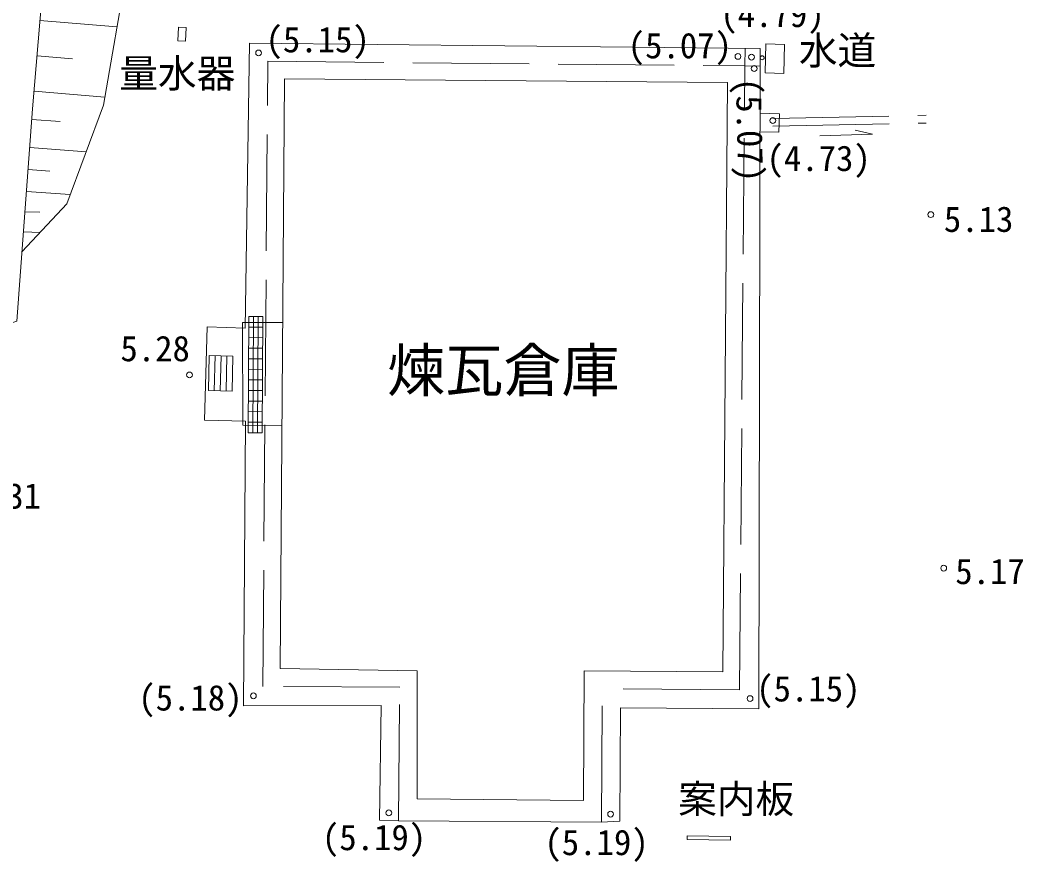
# Model space of a CAD drawing. Units: millimetres, scale not verified. Extents: x -107123 to 114729, y -74161 to 66839.
# Drawn here: x -34941 to -9037, y -18759 to 2984 of the extents above; entities that cross this region are included whole.
import ezdxf
from ezdxf.enums import TextEntityAlignment as Align

# ---------------------------------------------------------------- set-up
doc = ezdxf.new("R2010")
doc.units = ezdxf.units.MM
doc.header["$LTSCALE"] = 500
doc.linetypes.add('DASHED', pattern=[7.5, 6, -1.5])
doc.layers.add('1-0_一 般', color=7, linetype='Continuous', lineweight=9)
doc.layers.add('1-8_0', color=8, linetype='Continuous', lineweight=13)
doc.styles.add('ＭＳ ゴシック', font='')
doc.styles.get('ＭＳ ゴシック').set_extended_font_data('MS Gothic')

msp = doc.modelspace()

# ---------------------------------------------------------------- linework, layer by layer
at = {"layer": '1-0_一 般'}
for p, q in [((-34426.2, 2976.2), (-32437.7, 2810)), ((-29017.1, 2383.7), (-29127.6, -4972.1)), ((-29017.1, 2383.7), (-15820.4, 2245.8)), ((-15680.2, 2367.8), (-15697.7, 1618)), ((-15199, 2356.6), (-15680.2, 2367.8)), ((-15199, 2356.6), (-15216.6, 1606.8)), ((-16220.5, 1798.7), (-16212.9, 2249.9)), ((-15820.4, 2245.8), (-15855.5, -14808.7)), ((-34502.7, 2062), (-33588.4, 1985.5)), ((-16220.5, 1798.7), (-15821.3, 1796.1)), ((-15697.7, 1618), (-15216.6, 1606.8)), ((-28110.8, 1467.5), (-28225.2, -13764)), ((-16671.3, 1366.9), (-28110.8, 1467.5)), ((-16671.3, 1366.9), (-16788.1, -13847.8)), ((-34579.1, 1147.7), (-32750.6, 994.8)), ((-15326.4, 565.8), (-15823.8, 579.1)), ((-34637.3, 419.2), (-33908.5, 365.7)), ((-34690.9, -309.6), (-33233.2, -416.7)), ((-34732.4, -874.8), (-34167.3, -916.3)), ((-34774, -1439.9), (-33643.7, -1523)), ((-34812.8, -1969), (-34427.4, -1978.2)), ((-34850.6, -2482.1), (-34424.6, -2499.8)), ((-28930.7, -7674.7), (-28909.8, -4672.9)), ((-28809.3, -7675.6), (-28788.4, -4673.7)), ((-29033.1, -4944.9), (-28668.9, -4947.5)), ((-29035, -5217.8), (-28670.8, -5220.4)), ((-29922.8, -6588.9), (-29901.2, -5681.5)), ((-29770.1, -6592.5), (-29748.5, -5685.2)), ((-29617.4, -6596.1), (-29595.8, -5688.8)), ((-29036.9, -5490.7), (-28672.7, -5493.3)), ((-29038.8, -5763.6), (-28674.6, -5766.2)), ((-29040.7, -6036.5), (-28676.5, -6039.1)), ((-29042.6, -6309.4), (-28678.4, -6312)), ((-29044.5, -6582.3), (-28680.3, -6584.9)), ((-29046.4, -6855.2), (-28682.2, -6857.7)), ((-29048.3, -7128.1), (-28684.1, -7130.6)), ((-29050.2, -7401), (-28686, -7403.5)), ((-20391.6, -17172.8), (-20367.1, -13821.6)), ((-16788.1, -13847.8), (-20367.1, -13821.6)), ((-19452.3, -17703), (-19431, -14782.5)), ((-15855.5, -14808.7), (-19431, -14782.5)), ((-17709.4, -18181.2), (-17707.9, -18081.3)), ((-16592.3, -18097.8), (-17707.9, -18081.3)), ((-16592.3, -18097.8), (-16593.8, -18197.8)), ((-17709.4, -18181.2), (-16593.8, -18197.8))]:
    msp.add_line(p, q, dxfattribs=at)
at = {"layer": '1-0_一 般', "linetype": 'DASHED'}
for p, q in [((-28672.4, -14223.8), (-28542.6, 1918.3)), ((-28542.6, 1918.3), (-16220.5, 1798.7)), ((-16360.1, -14312.2), (-16220.5, 1798.7)), ((-15499.3, 442.1), (-11540.8, 523.5)), ((-15495.2, 242.1), (-11536.7, 323.5)), ((-29193.8, -4823.5), (-29185.6, -7476.3)), ((-29193.8, -4823.5), (-28158.1, -4831.3)), ((-29185.6, -7476.3), (-28178, -7483.9)), ((-19925.1, -17730), (-19899.8, -14286.2)), ((-16360.1, -14312.2), (-19899.8, -14286.2))]:
    msp.add_line(p, q, dxfattribs=at)
at = {"layer": '1-0_一 般'}
for points in [[(-33965.1, 8519), (-34275.9, 4773.4), (-34617.5, 688.9), (-35020.3, -4791.8), (-35374.2, -4904.6), (-37832.9, -4777), (-37705.3, -1625.6), (-37432.9, 3122.6), (-37121.1, 8768.5)], [(-34888, -2992.1), (-33734, -1766.3), (-32786.3, 787.6), (-32176.5, 4325.4), (-31989.9, 5461), (-30917.8, 5991.3), (-29752.3, 6690.9), (-28294.5, 6994.6)], [(-15829.1, 99.1), (-15339.2, 86), (-15326.4, 565.8)], [(-14284.6, -5.2), (-12919, 36.5), (-13371.3, 139.4)], [(-29127.6, -4972.1), (-30107.1, -4941.3), (-30172.7, -7352.2), (-29115.1, -7373.2), (-29166.3, -14724)], [(-28225.2, -13764), (-24679.6, -13823.2), (-24684.9, -17133), (-20391.6, -17172.8)], [(-29166.3, -14724), (-25611.1, -14721.8), (-25659.7, -17679.6), (-25166.6, -17696.2)], [(-25166.6, -17696.2), (-19925.1, -17730), (-19452.3, -17703)]]:
    msp.add_lwpolyline(points, dxfattribs=at)
for points in [[(-30666.9, 2438.2), (-30648.8, 2787.8), (-30848.5, 2798.1), (-30866.7, 2448.6)], [(-29052.1, -7673.9), (-29031.1, -4672), (-28667, -4674.6), (-28687.9, -7676.4)], [(-30075.5, -6585.2), (-30053.9, -5677.9), (-29443.1, -5692.5), (-29464.7, -6599.8)]]:
    msp.add_lwpolyline(points, close=True, dxfattribs=at)
at = {"layer": '1-0_一 般', "linetype": 'DASHED'}
msp.add_lwpolyline([(-25166.6, -17696.2), (-25134.4, -14248.3), (-28672.4, -14223.8)], dxfattribs=at)
at = {"layer": '1-0_一 般'}
msp.add_circle((-15771.2, 2009.8), 50, dxfattribs=at)
at = {"layer": '1-8_0'}
for centre in [(-28779.1, 2134.2), (-16397.8, 2045.2), (-16048.1, 2026.5), (-15980, 1731.4), (-15497.2, 388.3), (-11417.3, -2041.7), (-30564.9, -6181.5), (-11083.4, -11170.4), (-28913.5, -14468), (-16085.4, -14539.8), (-25414.8, -17492.1), (-19687.2, -17523.9)]:
    msp.add_circle(centre, 75, dxfattribs=at)

# ---------------------------------------------------------------- texts
at = {"layer": '1-0_一 般', "style": 'ＭＳ ゴシック'}
for s, height, p in [('水道', 733.1, (-14825, 1612.6)), ('量水器', 733.1, (-32378.5, 1019.8)), ('煉瓦倉庫', 1100, (-25457, -6940.2)), ('案内板', 733.1, (-17944.3, -17716.8))]:
    msp.add_text(s, height=height, dxfattribs=at).set_placement(p, align=Align.BOTTOM_LEFT)
at = {"layer": '1-8_0', "color": 7, "style": 'ＭＳ ゴシック'}
for s, p in [('(4.79)', (-16851.2, 2605)), ('(5.15)', (-28600.1, 1953)), ('(5.07)', (-19245.6, 1797.6)), ('(4.73)', (-15660.6, -1114)), ('5.13', (-11079, -2685.9)), ('5.28', (-32348.9, -6025.8)), ('5.31', (-36194.5, -9834)), ('5.17', (-10785.6, -11781.3)), ('(5.15)', (-15926.2, -14811.9)), ('(5.18)', (-31887.4, -15045.9)), ('(5.19)', (-27143.5, -18652.3)), ('(5.19)', (-21396.3, -18780.6))]:
    msp.add_text(s, height=659.8, dxfattribs=at).set_placement(p, align=Align.BOTTOM_LEFT)
msp.add_text('(5.07)', height=659.8, rotation=271.286, dxfattribs=at).set_placement((-16648.5, 1478.9), align=Align.BOTTOM_LEFT)

doc.saveas('drawing.dxf')
